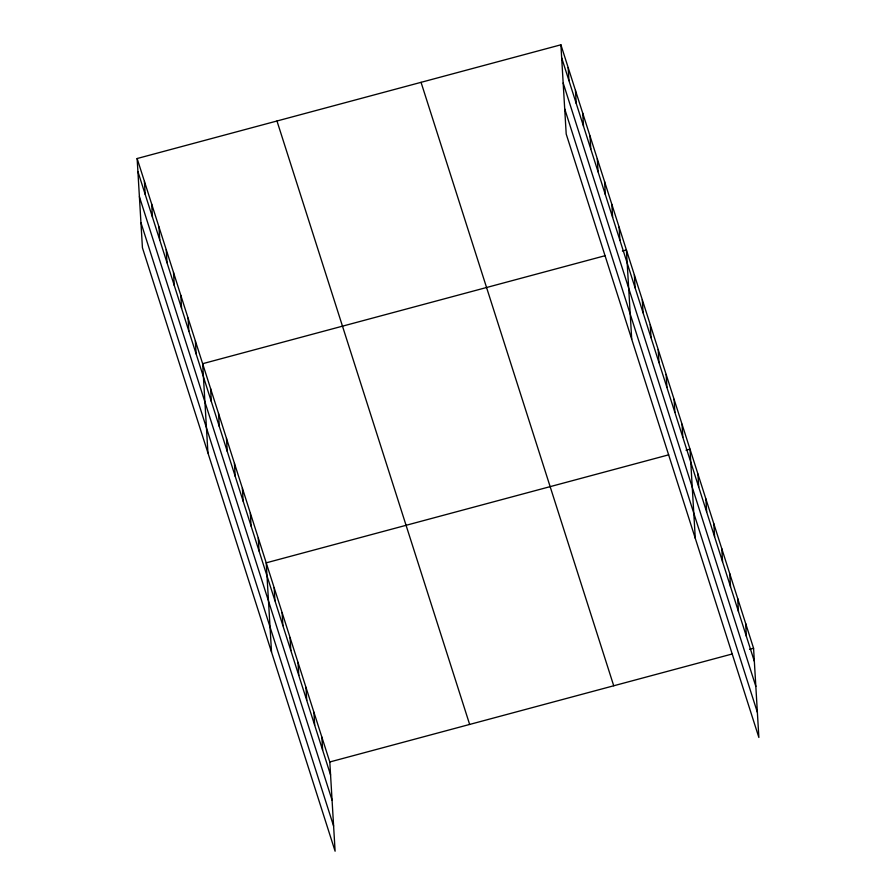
<?xml version="1.0" encoding="UTF-8"?>
<svg xmlns="http://www.w3.org/2000/svg" width="896" height="896" viewBox="0 0 896 896"><rect width="100%" height="100%" fill="white"/><g stroke="black" fill="none" stroke-linecap="round" stroke-linejoin="round"><path stroke-width="1.34" d="M137.133 158.525L329.795 761.97L335.104 851.2L142.43 247.755L137.133 158.525L560.896 44.8L753.57 648.245L758.867 737.475L566.205 134.03L560.896 44.8M605.102 255.696L202.642 363.698L207.939 452.928M622.406 251.048L626.405 249.973L631.714 339.203M668.685 454.832L266.224 562.834L271.522 652.064M685.989 450.184L689.987 449.109L695.285 538.339M329.795 761.97L732.256 653.968M749.571 649.32L753.57 648.245M561.669 57.837L754.342 661.282M563.17 82.981L755.843 686.426M564.704 108.886L757.378 712.331M421.053 82.331L613.726 685.776M276.976 120.994L469.65 724.438M137.906 171.562L330.579 775.006M139.395 196.706L332.069 800.15M140.93 222.611L333.603 826.056M745.629 623.358L746.402 636.384M737.677 598.461L738.45 611.498M729.725 573.574L730.498 586.6M721.784 548.677L722.557 561.714M713.832 523.79L714.605 536.816M705.88 498.893L706.664 511.93M697.939 474.006L698.712 487.032M682.046 424.222L682.819 437.248M674.094 399.325L674.867 412.362M666.142 374.438L666.915 387.464M658.202 349.541L658.974 362.578M650.25 324.654L651.022 337.68M642.298 299.757L643.082 312.794M634.357 274.859L635.13 287.896M619.125 227.181L619.898 240.206M611.845 204.378L612.629 217.414M604.576 181.586L605.349 194.611M597.296 158.782L598.069 171.819M590.016 135.99L590.789 149.016M582.736 113.187L583.509 126.224M575.456 90.395L576.229 103.432M568.176 67.592L568.949 80.629M321.854 737.083L322.627 750.109M313.902 712.186L314.675 725.222M305.962 687.299L306.734 700.325M298.01 662.402L298.782 675.438M290.058 637.515L290.83 650.541M282.117 612.618L282.89 625.654M274.165 587.731L274.938 600.757M258.272 537.947L259.045 550.973M250.32 513.05L251.093 526.086M242.379 488.163L243.152 501.189M234.427 463.266L235.2 476.302M226.475 438.379L227.259 451.405M218.534 413.482L219.307 426.518M210.582 388.595L211.355 401.621M195.362 340.906L196.134 353.931M188.082 318.102L188.854 331.139M180.802 295.31L181.574 308.336M173.522 272.507L174.294 285.544M166.242 249.715L167.014 262.741M158.962 226.912L159.734 239.949M151.682 204.12L152.454 217.157M144.402 181.328L145.186 194.354"/></g></svg>
